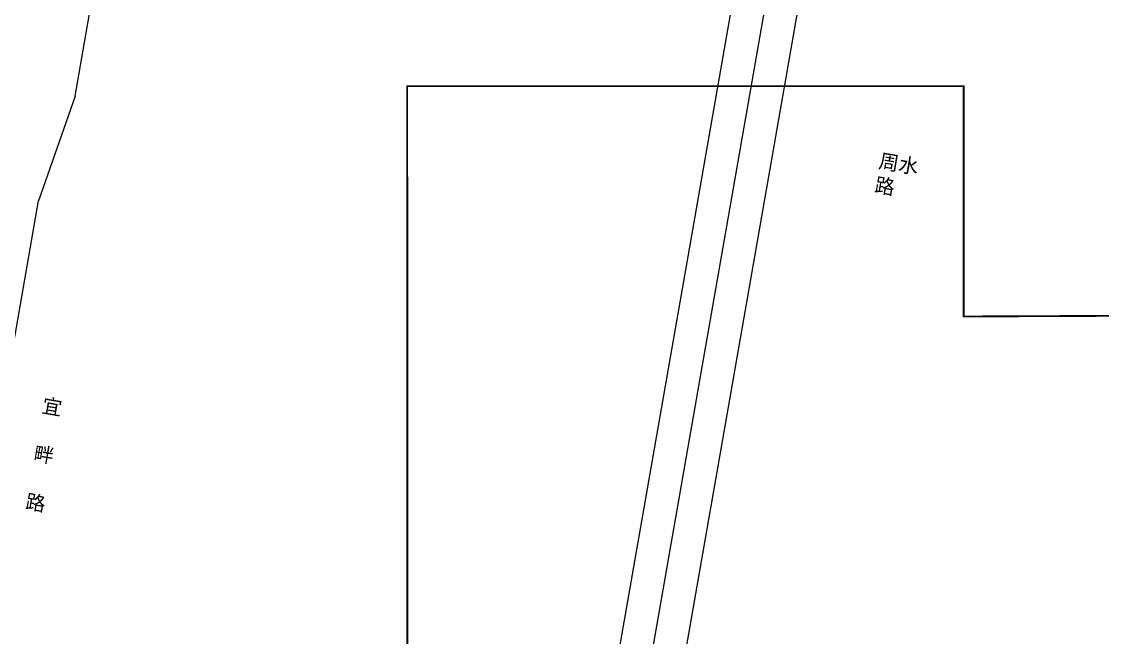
# Model space of a CAD drawing. Extents: x 529262 to 576451, y 2694391 to 2717535.
# Drawn here: x 561795.9 to 562092.2, y 2710818.4 to 2710987.1 of the extents above; entities that cross this region are included whole.
import ezdxf
from ezdxf.xclip import XClip

# ---------------------------------------------------------------- set-up
doc = ezdxf.new("R2010")
doc.units = 0
doc.header["$XCLIPFRAME"] = 0
for name, color, linetype in [('PP-COM', 7, 'Continuous'), ('RD-中线', 40, 'Continuous'), ('RD-红线', 7, 'Continuous'), ('RD-路名', 7, 'Continuous')]:
    doc.layers.add(name, color=color, linetype=linetype)
doc.styles.add('黑体', font='simhei.ttf')

# ---------------------------------------------------------------- blocks, each defined once
blk = doc.blocks.new('A$C19FD0107')
at = {"layer": 'RD-中线', "color": 8, "linetype": 'Continuous', "flags": 128}
blk.add_lwpolyline([(-8984.83, 16677.7), (-9085.87, 16100.68)], dxfattribs=at)
at = {"layer": 'RD-红线', "color": 8, "linetype": 'Continuous', "flags": 128}
for points in [[(-9187.41, 16576.09), (-9173.71, 16654.91), (-9173.71, 16654.91)], [(-9003.18, 16625.09), (-9088.16, 16139.81)], [(-8985.45, 16621.99), (-9070.48, 16136.42)], [(-9243.57, 16282.41), (-9197.48, 16547.39)]]:
    blk.add_lwpolyline(points, dxfattribs=at)
at = {"layer": 'RD-红线', "color": 8}
blk.add_lwpolyline([(-9187.41, 16576.09), (-9197.48, 16547.39)], dxfattribs=at)

msp = doc.modelspace()

# ---------------------------------------------------------------- linework, layer by layer
at = {"const_width": 0.5}
msp.add_lwpolyline([(562054.134, 2710969.431), (561901.626, 2710969.423), (561901.662, 2710398.138), (562433.46, 2710398.248), (562433.359, 2710470.178), (562679.098, 2710470.228), (562678.991, 2710908.993), (562054.163, 2710906.309), (562054.134, 2710969.431)], dxfattribs=at)

# ---------------------------------------------------------------- block references
at = {"layer": 'PP-COM'}
ref = msp.add_blockref('A$C19FD0107', (570997.993, 2694390.603), dxfattribs=at)
XClip(ref).set_block_clipping_path([(-9366.4383134884, 14428.6043910822), (-3328.4480743363, 17452.7484863754)])

# ---------------------------------------------------------------- texts
at = {"layer": 'RD-路名', "color": 7, "linetype": 'Continuous', "char_height": 4, "width": 50.99419, "attachment_point": 1, "rotation": 350.27023, "style": '黑体'}
for s, insert in [('周水\\P路', (562031.335, 2710951.038)), ('宜\\P\\P畔\\P\\P路', (561801.922, 2710884.014))]:
    msp.add_mtext(s, dxfattribs=dict(at, insert=insert))

doc.saveas('drawing.dxf')
